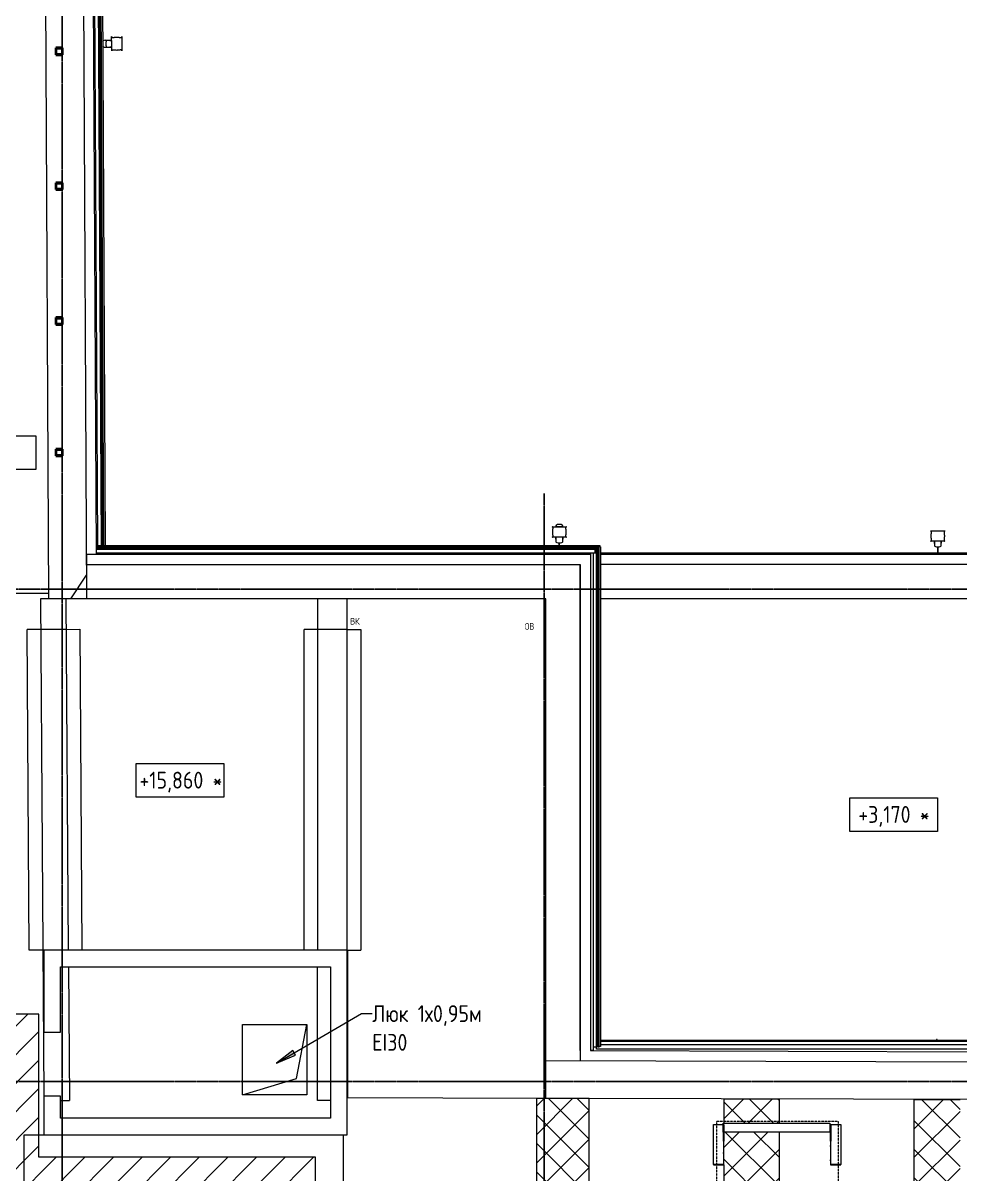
# Model space of a CAD drawing. Header units: millimetres. Extents: x -33838 to 476301, y -41806 to 120107.
# Drawn here: x 420334 to 434233, y 84212 to 101278 of the extents above; entities that cross this region are included whole.
import ezdxf

# ---------------------------------------------------------------- set-up
doc = ezdxf.new("R2010")
doc.units = ezdxf.units.MM
doc.linetypes.add('ADSK_Линия сетки', pattern=[25, 20, -2.5, 0, -2.5])
doc.linetypes.add('ADSK_Штриховая_ш3 п1_5', pattern=[4.5, 3, -1.5])
for name, color, linetype, lineweight in [('0_АР', 8, 'Continuous', 20), ('Аннотация', 7, 'Continuous', 9), ('Несущие колонны', 7, 'Continuous', 18), ('Ограждение', 251, 'Continuous', 18)]:
    doc.layers.add(name, color=color, linetype=linetype, lineweight=lineweight)
doc.layers.add('Обобщенные модели', color=5, linetype='Continuous', lineweight=18, true_color=0x0000ff)
doc.styles.add('GOST Common_1', font='GOST Common_0.ttf', dxfattribs={"width": 0.9, "height": 200})
doc.styles.add('GOST Common_2', font='GOST Common_0.ttf', dxfattribs={"width": 0.9, "height": 250})
doc.styles.add('GOST Common_3', font='GOST Common_0.ttf', dxfattribs={"width": 0.9, "height": 100})
pattern_1 = [(45, (0, 0), (-106.066, 106.066), [])]

# ---------------------------------------------------------------- blocks, each defined once
blk = doc.blocks.new('Водосток - Тип 1 _карниз больше 490мм_-5143036-План чердака копия 2')
at = {"layer": 'Обобщенные модели'}
for p, q in [((19, 405), (125, 405)), ((125, 405), (231, 405)), ((125, 255), (19, 255)), ((75, 255), (75, 184)), ((75, 226), (75, 184)), ((231, 255), (125, 255)), ((175, 184), (175, 255)), ((175, 184), (175, 226)), ((120, 10), (120, -10)), ((130, -10), (130, 10))]:
    blk.add_line(p, q, dxfattribs=at)
at = {"layer": 'Обобщенные модели', "flags": 128}
for points in [[(75, 255), (75, 252), (75, 247), (75, 242), (75, 236), (75, 231), (75, 226), (75, 221), (75, 216), (75, 212), (75, 207), (75, 203), (75, 199), (75, 195), (75, 191), (75, 188), (75, 184), (75, 181), (75, 178), (75, 175), (75, 173), (75, 171), (75, 168), (75, 167), (75, 165), (75, 164), (75, 162), (75, 161), (75, 161), (75, 160), (75, 160), (75, 160)], [(75, 226), (75, 232), (75, 238), (75, 243), (75, 248), (75, 254), (75, 255)], [(75, 173), (75, 174), (75, 177), (75, 180), (75, 183)], [(175, 160), (175, 160), (175, 160), (175, 161), (175, 162), (175, 163), (175, 164), (175, 166), (175, 168), (175, 170), (175, 172), (175, 174), (175, 177), (175, 180), (175, 183), (175, 186), (175, 190), (175, 193), (175, 197), (175, 201), (175, 205), (175, 210), (175, 214), (175, 219), (175, 224), (175, 229), (175, 234), (175, 239), (175, 245), (175, 250), (175, 255)], [(175, 255), (175, 251), (175, 245), (175, 240), (175, 234), (175, 229), (175, 226)], [(175, 177), (175, 175), (175, 173)]]:
    blk.add_lwpolyline(points, dxfattribs=at)
at = {"layer": 'Обобщенные модели'}
for start, end in [(164.8376, 232.0404), (307.9596, 14.9145)]:
    blk.add_arc((125, 160), 52, start, end, dxfattribs=at)
for start_param, end_param in [(0, 1.570796), (0, 1.570796), (1.570796, 3.141593), (1.570796, 3.141593)]:
    blk.add_ellipse((125, 184), major_axis=(-50, 0), ratio=0.309017, start_param=start_param, end_param=end_param, dxfattribs=at)
for points in [[(19, 255), (21, 255), (25, 256), (29, 259), (31, 262), (32, 265), (32, 267), (32, 269), (32, 272), (32, 274), (32, 276), (32, 279), (32, 281), (31, 284), (31, 287), (31, 290), (30, 293), (30, 296), (29, 299), (29, 302), (29, 306), (28, 310), (28, 316), (27, 325), (27, 335), (28, 344), (28, 350), (29, 354), (29, 358), (29, 361), (30, 364), (30, 367), (31, 370), (31, 373), (31, 376), (32, 379), (32, 381), (32, 384), (32, 386), (32, 388), (32, 391), (32, 393), (32, 395), (31, 398), (29, 401), (25, 404), (21, 405), (19, 405)], [(231, 405), (229, 405), (225, 404), (221, 401), (219, 398), (218, 395), (218, 393), (218, 391), (218, 388), (218, 386), (218, 384), (218, 381), (218, 379), (219, 376), (219, 373), (219, 370), (220, 367), (220, 364), (221, 361), (221, 358), (221, 354), (222, 350), (222, 344), (223, 335), (223, 325), (222, 316), (222, 310), (221, 306), (221, 302), (221, 299), (220, 296), (220, 293), (219, 290), (219, 287), (219, 284), (218, 281), (218, 279), (218, 276), (218, 274), (218, 272), (218, 269), (218, 267), (218, 265), (219, 262), (221, 259), (225, 256), (229, 255), (231, 255)]]:
    blk.add_open_spline(points, degree=3, knots=[-1, -1, -1, -1, -0.941176, -0.882353, -0.852941, -0.823529, -0.808824, -0.794118, -0.779412, -0.764706, -0.75, -0.735294, -0.720588, -0.705882, -0.691176, -0.676471, -0.661765, -0.647059, -0.632353, -0.617647, -0.602941, -0.588235, -0.558824, -0.529412, -0.470588, -0.441176, -0.411765, -0.397059, -0.382353, -0.367647, -0.352941, -0.338235, -0.323529, -0.308824, -0.294118, -0.279412, -0.264706, -0.25, -0.235294, -0.220588, -0.205882, -0.191176, -0.176471, -0.147059, -0.117647, -0.058824, 0, 0, 0, 0], dxfattribs=at)
blk = doc.blocks.new('Водосток - Тип 1 _карниз больше 490мм_-5185615-План чердака копия 2')
at = {"layer": 'Обобщенные модели'}
for p, q in [((120, 19), (120, 10)), ((130, 19), (120, 19)), ((130, 10), (130, 19))]:
    blk.add_line(p, q, dxfattribs=at)
blk = doc.blocks.new('Водосток - Тип 1 _карниз больше 490мм_-5137789-План чердака копия 2')
at = {"layer": 'Обобщенные модели'}
for p, q in [((19, 285), (125, 285)), ((75, 306), (75, 285)), ((75, 306), (75, 285)), ((125, 285), (231, 285)), ((175, 285), (175, 306)), ((175, 285), (175, 306)), ((125, 135), (19, 135)), ((75, 135), (75, 64)), ((75, 106), (75, 64)), ((120, 49), (120, 10)), ((231, 135), (125, 135)), ((130, 10), (130, 49)), ((175, 64), (175, 135)), ((175, 64), (175, 106))]:
    blk.add_line(p, q, dxfattribs=at)
at = {"layer": 'Обобщенные модели', "flags": 128}
for points in [[(75, 106), (75, 112), (75, 118), (75, 123), (75, 128), (75, 134), (75, 135)], [(175, 135), (175, 131), (175, 125), (175, 120), (175, 114), (175, 109), (175, 106)]]:
    blk.add_lwpolyline(points, dxfattribs=at)
at = {"layer": 'Обобщенные модели'}
for centre, start_param, end_param in [((125, 306), 4.712389, 7.853982), ((125, 306), 4.712389, 7.853982), ((125, 306), 1.570796, 4.712389), ((125, 306), 1.570796, 4.712389), ((125, 64), 0, 1.570796), ((125, 64), 0, 1.570796), ((125, 64), 1.570796, 3.141593), ((125, 64), 1.570796, 3.141593)]:
    blk.add_ellipse(centre, major_axis=(-50, 0), ratio=0.309017, start_param=start_param, end_param=end_param, dxfattribs=at)
for points in [[(19, 135), (21, 135), (25, 136), (29, 139), (31, 142), (32, 145), (32, 147), (32, 149), (32, 152), (32, 154), (32, 156), (32, 159), (32, 161), (31, 164), (31, 167), (31, 170), (30, 173), (30, 176), (29, 179), (29, 182), (29, 186), (28, 190), (28, 196), (27, 205), (27, 215), (28, 224), (28, 230), (29, 234), (29, 238), (29, 241), (30, 244), (30, 247), (31, 250), (31, 253), (31, 256), (32, 259), (32, 261), (32, 264), (32, 266), (32, 268), (32, 271), (32, 273), (32, 275), (31, 278), (29, 281), (25, 284), (21, 285), (19, 285)], [(231, 285), (229, 285), (225, 284), (221, 281), (219, 278), (218, 275), (218, 273), (218, 271), (218, 268), (218, 266), (218, 264), (218, 261), (218, 259), (219, 256), (219, 253), (219, 250), (220, 247), (220, 244), (221, 241), (221, 238), (221, 234), (222, 230), (222, 224), (223, 215), (223, 205), (222, 196), (222, 190), (221, 186), (221, 182), (221, 179), (220, 176), (220, 173), (219, 170), (219, 167), (219, 164), (218, 161), (218, 159), (218, 156), (218, 154), (218, 152), (218, 149), (218, 147), (218, 145), (219, 142), (221, 139), (225, 136), (229, 135), (231, 135)]]:
    blk.add_open_spline(points, degree=3, knots=[-1, -1, -1, -1, -0.941176, -0.882353, -0.852941, -0.823529, -0.808824, -0.794118, -0.779412, -0.764706, -0.75, -0.735294, -0.720588, -0.705882, -0.691176, -0.676471, -0.661765, -0.647059, -0.632353, -0.617647, -0.602941, -0.588235, -0.558824, -0.529412, -0.470588, -0.441176, -0.411765, -0.397059, -0.382353, -0.367647, -0.352941, -0.338235, -0.323529, -0.308824, -0.294118, -0.279412, -0.264706, -0.25, -0.235294, -0.220588, -0.205882, -0.191176, -0.176471, -0.147059, -0.117647, -0.058824, 0, 0, 0, 0], dxfattribs=at)
blk = doc.blocks.new('Водосток - Тип 1 _карниз больше 490мм_-5195895-План чердака копия 2')
at = {"layer": 'Обобщенные модели'}
for p, q in [((19, 335), (125, 335)), ((125, 185), (19, 185)), ((75, 185), (75, 114)), ((125, 335), (231, 335)), ((231, 185), (125, 185)), ((175, 114), (175, 185)), ((75, 156), (75, 114)), ((120, 99), (120, 10)), ((130, 10), (130, 99)), ((175, 114), (175, 156))]:
    blk.add_line(p, q, dxfattribs=at)
at = {"layer": 'Обобщенные модели', "flags": 128}
for points in [[(75, 185), (75, 184), (75, 181), (75, 178), (75, 175), (75, 173), (75, 171), (75, 168), (75, 167), (75, 165), (75, 164), (75, 162), (75, 161), (75, 161), (75, 160), (75, 160)], [(75, 156), (75, 162), (75, 168), (75, 173), (75, 178), (75, 184), (75, 185)], [(175, 160), (175, 160), (175, 161), (175, 162), (175, 163), (175, 164), (175, 166), (175, 168), (175, 170), (175, 172), (175, 174), (175, 177), (175, 180), (175, 183), (175, 185)], [(175, 185), (175, 181), (175, 175), (175, 170), (175, 164), (175, 159), (175, 156)]]:
    blk.add_lwpolyline(points, dxfattribs=at)
at = {"layer": 'Обобщенные модели'}
for start, end in [(165.3598, 194.6402), (345.3598, 14.6402)]:
    blk.add_arc((125, 160), 52, start, end, dxfattribs=at)
for start_param, end_param in [(0, 1.570796), (0, 1.570796), (1.570796, 3.141593), (1.570796, 3.141593)]:
    blk.add_ellipse((125, 114), major_axis=(-50, 0), ratio=0.309017, start_param=start_param, end_param=end_param, dxfattribs=at)
for points in [[(19, 185), (21, 185), (25, 186), (29, 189), (31, 192), (32, 195), (32, 197), (32, 199), (32, 202), (32, 204), (32, 206), (32, 209), (32, 211), (31, 214), (31, 217), (31, 220), (30, 223), (30, 226), (29, 229), (29, 232), (29, 236), (28, 240), (28, 246), (27, 255), (27, 265), (28, 274), (28, 280), (29, 284), (29, 288), (29, 291), (30, 294), (30, 297), (31, 300), (31, 303), (31, 306), (32, 309), (32, 311), (32, 314), (32, 316), (32, 318), (32, 321), (32, 323), (32, 325), (31, 328), (29, 331), (25, 334), (21, 335), (19, 335)], [(231, 335), (229, 335), (225, 334), (221, 331), (219, 328), (218, 325), (218, 323), (218, 321), (218, 318), (218, 316), (218, 314), (218, 311), (218, 309), (219, 306), (219, 303), (219, 300), (220, 297), (220, 294), (221, 291), (221, 288), (221, 284), (222, 280), (222, 274), (223, 265), (223, 255), (222, 246), (222, 240), (221, 236), (221, 232), (221, 229), (220, 226), (220, 223), (219, 220), (219, 217), (219, 214), (218, 211), (218, 209), (218, 206), (218, 204), (218, 202), (218, 199), (218, 197), (218, 195), (219, 192), (221, 189), (225, 186), (229, 185), (231, 185)]]:
    blk.add_open_spline(points, degree=3, knots=[-1, -1, -1, -1, -0.941176, -0.882353, -0.852941, -0.823529, -0.808824, -0.794118, -0.779412, -0.764706, -0.75, -0.735294, -0.720588, -0.705882, -0.691176, -0.676471, -0.661765, -0.647059, -0.632353, -0.617647, -0.602941, -0.588235, -0.558824, -0.529412, -0.470588, -0.441176, -0.411765, -0.397059, -0.382353, -0.367647, -0.352941, -0.338235, -0.323529, -0.308824, -0.294118, -0.279412, -0.264706, -0.25, -0.235294, -0.220588, -0.205882, -0.191176, -0.176471, -0.147059, -0.117647, -0.058824, 0, 0, 0, 0], dxfattribs=at)
blk = doc.blocks.new('Ограждение - Ограждение-2975933-План чердака копия 2')
at = {"layer": 'Ограждение'}
h = blk.add_hatch(dxfattribs=at)
h.set_pattern_fill('FP_2', color=256, style=0, pattern_type=2)
h.set_pattern_definition(pattern_1)
h.paths.add_polyline_path([(14400, 11707), (14550, 11707), (14550, 11712), (14402, 11712), (14402, 12061), (14400, 12061), (14400, 11712)])
for p, q in [((14400, 12309), (14402, 12309)), ((14400, 12061), (14400, 12309)), ((14402, 12309), (14550, 12309)), ((14402, 12309), (14402, 12061)), ((14550, 12309), (14550, 11712))]:
    blk.add_line(p, q, dxfattribs=at)
at = {"layer": 'Ограждение', "lineweight": 18}
for p, q in [((14400, 12061), (14400, 11707)), ((14402, 12061), (14400, 12061)), ((14402, 11712), (14402, 12061)), ((14400, 11707), (14550, 11707)), ((14550, 11712), (14402, 11712)), ((14550, 11707), (14550, 11712))]:
    blk.add_line(p, q, dxfattribs=at)
blk = doc.blocks.new('Ограждение - Ограждение-2976120-План чердака копия 2')
at = {"layer": 'Ограждение'}
h = blk.add_hatch(dxfattribs=at)
h.set_pattern_fill('FP_2', color=256, style=0, pattern_type=2)
h.set_pattern_definition(pattern_1)
h.paths.add_polyline_path([(12812, 11707), (12814, 11707), (12814, 12061), (12812, 12061), (12812, 11712), (12664, 11712), (12664, 11707)])
for p, q in [((12664, 12309), (12807, 12309)), ((12664, 11712), (12664, 12309)), ((12812, 12309), (12814, 12309)), ((12812, 12061), (12812, 12309)), ((12814, 12309), (12814, 12061))]:
    blk.add_line(p, q, dxfattribs=at)
at = {"layer": 'Ограждение', "lineweight": 18}
for p, q in [((12814, 12061), (12812, 12061)), ((12812, 12061), (12812, 11712)), ((12814, 11707), (12814, 12061)), ((12812, 11712), (12664, 11712)), ((12664, 11712), (12664, 11707)), ((12664, 11707), (12814, 11707))]:
    blk.add_line(p, q, dxfattribs=at)
blk = doc.blocks.new('Ограждение - Ограждение-2976172-План чердака копия 2')
at = {"layer": 'Ограждение'}
for p, q in [((12807, 12197), (12807, 12326)), ((12807, 12326), (14387, 12326)), ((14387, 12326), (14387, 12197)), ((12807, 12195), (12807, 12197)), ((12807, 12197), (12812, 12197)), ((12812, 12195), (12807, 12195)), ((12814, 12197), (14387, 12197)), ((14387, 12195), (12814, 12195)), ((14387, 12197), (14387, 12195))]:
    blk.add_line(p, q, dxfattribs=at)
blk = doc.blocks.new('Ограждение - Ограждение-4663227-План чердака копия 2')
at = {"layer": 'Ограждение', "true_color": 0x373f43}
h = blk.add_hatch(color=149, dxfattribs=at)
h.paths.add_polyline_path([(10900, 20808), (10925, 20833), (10900, 20833)])
h.paths.add_polyline_path([(10935, 20843), (10945, 20853), (10935, 20853)])
h.paths.add_polyline_path([(10955, 20863), (10965, 20873), (10955, 20873)])
h = blk.add_hatch(color=149, dxfattribs=at)
h.paths.add_polyline_path([(10925, 20783), (10925, 20833), (10900, 20808), (10900, 20783)])
h.paths.add_polyline_path([(10945, 20833), (10945, 20853), (10935, 20843), (10935, 20833)])
h.paths.add_polyline_path([(10965, 20853), (10965, 20873), (10955, 20863), (10955, 20853)])
at = {"layer": 'Ограждение'}
for p, q in [((10900, 20808), (10925, 20833)), ((10935, 20843), (10945, 20853)), ((10955, 20863), (10965, 20873))]:
    blk.add_line(p, q, dxfattribs=at)
blk = doc.blocks.new('СПНК-Разрез пустотелой несущей конструкции-Колонна - HSS101_6X101_6X6_4-5947607-План чердака копия 2')
at = {"layer": 'Несущие колонны', "lineweight": 40}
for p, q in [((51, 51), (-51, 51)), ((-51, 51), (-51, -51)), ((-45.08, -45.08), (-45.08, 45.08)), ((-45.08, 45.08), (45.08, 45.08)), ((45.08, 45.08), (45.08, -45.08)), ((51, -51), (51, 51)), ((-51, -51), (51, -51)), ((45.08, -45.08), (-45.08, -45.08))]:
    blk.add_line(p, q, dxfattribs=at)
blk = doc.blocks.new('Высотные отметки - Рамка-12095-План чердака копия 2')
at = {"layer": 'Аннотация'}
for p, q in [((-6.5, 0), (-6.5, 5)), ((-6.5, 5), (6.5, 5)), ((6.5, 5), (6.5, 0)), ((6.5, 0), (-6.5, 0))]:
    blk.add_line(p, q, dxfattribs=at)

msp = doc.modelspace()

# ---------------------------------------------------------------- hatches: boundary and pattern name
at = {"layer": '0_АР', "lineweight": 9}
h = msp.add_hatch(dxfattribs=at)
h.set_pattern_fill('FP_3', color=256, style=0, pattern_type=2)
h.set_pattern_definition([(45, (417914.95, 72638.46), (-212.132, 212.132), [])])
h.paths.add_polyline_path([(453334.00515, 79120.97844), (458288.31409, 79120.97844), (458288.31409, 81607.88416), (465046.71156, 81607.88416), (465046.71156, 82530.71632), (457288.31409, 82530.71632), (457288.31409, 80328.76532), (452832.53412, 80328.76532), (452832.53412, 84028.76532), (451832.53412, 84028.76532), (451832.53412, 80120.97844), (424674.04079, 80120.97844), (424674.04079, 84460.27382), (420571.25912, 84460.27382), (420571.25912, 86583.45535), (416772.86429, 86583.45535), (416772.86429, 109113.45535), (415772.86429, 109113.45535), (415772.86429, 98481.38768), (412897.22172, 98481.38768), (412897.22172, 97481.38768), (415772.86429, 97481.38768), (415772.86429, 85583.45535), (419571.25912, 85583.45535), (419571.25912, 83357.20519), (423674.04079, 83357.20519), (423674.04079, 79120.97844), (453170.45849, 79120.97844)])
msp.add_hatch(color=256, dxfattribs=at).paths.add_polyline_path([(424095.80363, 85856.53572), (424374.91846, 85973.38961), (424335.16384, 86041.64814)])
h = msp.add_hatch(dxfattribs=at)
h.set_pattern_fill('FP_1', color=256, style=0, pattern_type=2)
h.set_pattern_definition([(45, (417914.95, 72638.46), (-212.132, 212.132), []), (135, (417914.95, 72638.46), (-212.132, -212.132), [])])
h.paths.add_polyline_path([(463838.23459, 74397.42976), (466701.29051, 74397.42976), (466701.29051, 75112.42976), (459988.0144, 75112.42976), (459988.0144, 76237.42976), (466678.66122, 76237.42976), (466678.66122, 77192.42976), (462038.95368, 77192.42976), (462038.95368, 77053.45535), (459888.13661, 77053.45535), (459888.13661, 78097.42976), (466662.72305, 78097.42976), (466662.72305, 78852.42976), (459771.73655, 78852.42976), (459771.73655, 78607.88416), (459391.73655, 78607.88416), (459391.73655, 80271.89218), (458793.0144, 80271.89218), (458793.0144, 75036.68695), (459904.55128, 75036.68695), (459908.40863, 74526.68695), (459904.55128, 74526.68695), (459904.55128, 74397.42976), (459908.40863, 74397.42976)])
h.paths.add_polyline_path([(456646.26432, 75036.68695), (456649.0044, 75036.68695), (456649.0044, 80745.97805), (457785.03812, 80745.97805), (457785.03812, 80971.39218), (459391.73655, 80971.39218), (459392.34262, 81607.88416), (459454.00365, 81607.88416), (459454.00365, 85362.88416), (458789.00365, 85362.88416), (458789.00365, 81345.97805), (456649.0044, 81345.97805), (456649.0044, 84757.11409), (455984.0044, 84757.11409), (455984.0044, 81345.97805), (455598.00432, 81345.97805), (455598.00432, 80971.48281), (455208.00432, 80971.62959), (455208.00432, 81345.97805), (454124.00515, 81345.97805), (454124.00515, 85269.21097), (453334.00515, 85269.21097), (453334.00515, 81345.97805), (451189.00515, 81345.97805), (451189.00515, 85269.21097), (450554.00515, 85269.21097), (450554.00515, 81345.97805), (448344.00368, 81345.97805), (448344.00368, 85269.21097), (447644.00368, 85269.21097), (447644.00368, 81345.97805), (445584.00357, 81345.97805), (445584.00357, 85277.96695), (444899.00357, 85279.77029), (444899.00357, 81345.97805), (442794.00357, 81345.97805), (442794.00357, 85288.72119), (442084.00357, 85288.72119), (442084.00357, 81345.97805), (439959.00357, 81345.97805), (439959.00357, 85296.35578), (439284.00357, 85296.35578), (439284.00357, 81345.97805), (437214.00357, 81345.97805), (437214.00357, 85303.46384), (436519.00357, 85303.46384), (436519.00357, 81345.97805), (434233.99904, 81345.97805), (434233.99904, 85313.38742), (433548.99904, 85313.38742), (433548.99904, 81345.97805), (431553.99672, 81345.97805), (431553.99672, 84833.40668), (430728.99672, 84833.40668), (430728.99672, 81345.97805), (429447.01291, 81345.97805), (429447.01291, 80995.41615), (428927.01291, 80995.41615), (428927.01291, 81345.97805), (428733.99357, 81345.97805), (428733.99357, 85332.30298), (427948.99357, 85332.30298), (427948.99357, 75036.68695), (428771.74032, 75036.68695), (428771.74032, 80745.97805), (430728.99672, 80745.97805), (430728.99672, 75705.21664), (431553.99672, 75705.21664), (431553.99672, 80745.97805), (432360.81176, 80745.97805), (432360.81176, 80971.39218), (433750.81176, 80971.39218), (433750.81176, 79860.79637), (433548.99904, 79860.79637), (433548.99904, 75036.68695), (434233.99904, 75036.68695), (434233.99904, 80745.97805), (436519.00357, 80745.97805), (436519.00357, 75036.68695), (437214.00357, 75036.68695), (437214.00357, 80745.97805), (439284.00357, 80745.97805), (439284.00357, 75036.68695), (439959.00357, 75036.68695), (439959.00357, 80745.97805), (442084.00357, 80745.97805), (442084.00357, 75036.68695), (442794.00357, 75036.68695), (442794.00357, 80745.97805), (444899.00357, 80745.97805), (444899.00357, 75036.68695), (445584.00357, 75036.68695), (445584.00357, 80745.97805), (447575.87447, 80745.97805), (447575.87447, 80971.39218), (449155.46999, 80971.39218), (449155.46999, 80745.97805), (450554.00515, 80745.97805), (450554.00515, 75036.68695), (451189.00515, 75036.68695), (451189.00515, 80745.97805), (453334.00515, 80745.97805), (453334.00515, 75705.21664), (453489.45819, 75705.21664), (453489.45819, 76097.5759), (453639.45819, 76097.5759), (453639.45819, 75612.18376), (453489.45819, 75612.18376), (453489.45819, 75573.87242), (453334.00515, 75573.87242), (453334.00515, 75036.68695), (454124.00515, 75036.68695), (454124.00515, 80745.97805), (455988.01515, 80745.97805), (455988.01515, 75036.68695)])
h.paths.add_polyline_path([(448344.00368, 75036.68695), (448344.00368, 80279.6341), (447644.00368, 80279.6341), (447644.00368, 75036.68695)])
h.paths.add_polyline_path([(431553.99672, 75036.68695), (431553.99672, 75573.87242), (430728.99672, 75573.87242), (430728.99672, 75036.68695)])
h.paths.add_polyline_path([(459888.13661, 79622.42842), (466652.09761, 79622.42842), (466652.09761, 80227.42842), (459771.73655, 80227.42842), (459771.73655, 79622.42842)])
h.paths.add_polyline_path([(433548.99904, 79980.79637), (433630.81176, 79980.79637), (433630.81176, 80851.39218), (432480.81176, 80851.39218), (432480.81176, 80745.97805), (433548.99904, 80745.97805), (433548.99904, 80120.97844)])
h.paths.add_polyline_path([(459331.73655, 80391.89218), (459331.73655, 80851.39218), (457905.03812, 80851.39218), (457905.03812, 80745.97805), (458793.0144, 80745.97805), (458793.0144, 80391.89218), (458892.1677, 80391.89218)])
h.paths.add_polyline_path([(447695.87447, 80399.6341), (448344.00368, 80399.6341), (448344.00368, 80745.97805), (449035.46999, 80745.97805), (449035.46999, 80851.39218), (447695.87447, 80851.39218), (447695.87447, 80745.97805)])
h.paths.add_polyline_path([(434232.75286, 80821.56411), (433751.31176, 80821.56411), (433751.31176, 81201.56411), (434232.75286, 81201.56411), (434232.75286, 80823.61734)])
h.paths.add_polyline_path([(451653.00432, 80962.79334), (451148.00432, 80962.79334), (451148.00432, 81342.79334), (451653.00432, 81342.79334), (451653.00432, 80962.91581)])
h.paths.add_polyline_path([(445048.71852, 80979.02654), (445048.71852, 81359.02654), (445524.23883, 81358.63924), (445524.23883, 80979.02654), (445165.06726, 80979.02654)])
h.paths.add_polyline_path([(439417.97312, 80985.56851), (439417.97312, 81365.56851), (439807.97312, 81365.48145), (439807.97312, 80985.56851), (439553.54283, 80985.56851)])
h.paths.add_polyline_path([(467325.31156, 81407.88416), (467325.31156, 83602.88416), (472984.7012, 83602.88416), (472984.7012, 84312.88416), (467325.31156, 84312.88416), (467325.31156, 84977.88416), (467200.7505, 84977.88416), (467198.56628, 84773.17658), (466574.51904, 84779.83516), (466574.51904, 81407.88416), (467219.33682, 81407.88416)])
h.paths.add_polyline_path([(431479.84025, 84964.75091), (431553.99672, 84964.75091), (431553.99672, 85322.15612), (430728.99672, 85322.15612), (430728.99672, 84964.75091)])

# ---------------------------------------------------------------- linework, layer by layer
at = {"linetype": 'ADSK_Линия сетки'}
for p, q in [((420914.51904, 67728.80458), (420914.51904, 116861.45381)), ((428064.51904, 67615.87031), (428064.51904, 94302.34824)), ((407800.22514, 92883.45535), (473919.80656, 92883.45535)), ((407800.22514, 85583.45535), (473919.80656, 85583.45535))]:
    msp.add_line(p, q, dxfattribs=at)
at = {"layer": '0_АР'}
for p, q in [((421442.79864, 93530.9803), (421328.16551, 116083.73304)), ((421378.16787, 116083.39722), (421492.79928, 93530.9803)), ((421512.82054, 93530.9803), (421397.98648, 116123.26412)), ((421532.82054, 93530.9803), (421417.8855, 116143.13048)), ((421437.88644, 116142.99615), (421552.8208, 93530.9803)), ((421423.45916, 93400.9803), (421309.02871, 115913.85772)), ((420716.80469, 92740.9803), (420601.84188, 115358.59456)), ((421161.86823, 115354.83342), (421276.81192, 92740.9803)), ((421422.79838, 93530.9803), (428889.95368, 93530.9803)), ((428889.95368, 93530.9803), (428889.95368, 93510.9803)), ((421273.45722, 93400.9803), (428749.95368, 93400.9803)), ((421278.56399, 93400.9803), (421278.56399, 93250.9803)), ((428899.95368, 93510.9803), (421422.90004, 93510.9803)), ((428879.95368, 93490.9803), (421423.0017, 93490.9803)), ((428859.95368, 93470.9803), (421423.10335, 93470.9803)), ((421423.45916, 93420.9803), (428839.95368, 93420.9803)), ((421423.45916, 93420.9803), (421423.45916, 93400.9803)), ((428749.95368, 93420.9803), (428749.95368, 86040.27698)), ((428789.95368, 93420.9803), (428789.95368, 86040.27698)), ((428814.95368, 93470.9803), (428814.95368, 93420.9803)), ((428839.95368, 86063.64699), (428839.95368, 93470.9803)), ((428849.95368, 93490.9803), (428849.95368, 93470.9803)), ((428859.95368, 86093.64699), (428859.95368, 93490.9803)), ((428869.95368, 93510.9803), (428869.95368, 93490.9803)), ((428879.95368, 86093.64699), (428879.95368, 93510.9803)), ((428899.95368, 93510.9803), (428899.95368, 86103.64699)), ((428899.95368, 93420.9803), (435617.35054, 93420.9803)), ((428899.95368, 93400.9803), (435637.35054, 93400.9803)), ((421274.21965, 93250.9803), (428599.95368, 93250.9803)), ((428599.95368, 93250.9803), (428599.95368, 93250.9803)), ((428599.95368, 86040.67187), (428599.95368, 93250.9803)), ((428599.95368, 93250.9803), (428599.95368, 85890.67135)), ((435324.95368, 93250.9803), (428899.95368, 93250.9803)), ((421045.82719, 92740.9803), (421275.03497, 93090.57581)), ((420716.41089, 92818.45535), (418234.95368, 92818.45535)), ((428089.95368, 92740.9803), (420594.21236, 92740.9803)), ((420594.21236, 92740.9803), (420641.8274, 85365.97535)), ((421007.85749, 87530.97535), (420974.22028, 92740.9803)), ((424704.95368, 92740.9803), (424704.95368, 87530.97535)), ((425144.95368, 85302.23816), (425144.95368, 92740.9803)), ((428089.95368, 85332.30298), (428089.95368, 92740.9803)), ((436297.35054, 92740.9803), (428899.95368, 92740.9803)), ((420597.14638, 92286.53531), (420397.15055, 92285.24408)), ((420427.85374, 87529.68413), (420397.15055, 92285.24408)), ((420977.1543, 92286.53531), (420597.14638, 92286.53531)), ((420977.1543, 92286.53531), (421177.15014, 92287.82654)), ((421177.15014, 92287.82654), (421207.86166, 87530.97535)), ((424504.95368, 87530.97535), (424504.95368, 92286.53531)), ((424704.95368, 92286.53531), (424504.95368, 92286.53531)), ((425144.95368, 92286.53531), (424704.95368, 92286.53531)), ((425144.95368, 92286.53531), (425344.95368, 92286.53531)), ((425344.95368, 92286.53531), (425344.95368, 87530.97535)), ((420627.84957, 87530.97535), (420427.85374, 87529.68413)), ((420627.84957, 87530.97535), (420641.82839, 87530.97535)), ((425144.51904, 87530.97535), (420641.82839, 87530.97535)), ((420641.82839, 87530.97535), (420641.82839, 86315.97535)), ((425144.51904, 87280.97535), (425144.51904, 87530.97535)), ((425144.95368, 87530.97535), (425344.95368, 87530.97535)), ((425147.95903, 87530.97535), (425147.95903, 85339.75719)), ((420891.82839, 87280.97535), (424894.51904, 87280.97535)), ((420891.82839, 86315.97535), (420891.82839, 87280.97535)), ((421009.47156, 87280.97535), (421022.24682, 85302.23816)), ((424704.95368, 85302.23816), (424704.95368, 87280.97535)), ((424894.51904, 87280.97535), (424894.51904, 85040.97535)), ((425144.51904, 85040.97535), (425144.51904, 87280.97535)), ((420571.25912, 86583.45535), (416772.86429, 86583.45535)), ((420571.25912, 84460.27382), (420571.25912, 86583.45535)), ((423589.51904, 85383.47535), (423589.51904, 86428.47535)), ((423589.51904, 86428.47535), (424544.51904, 86428.47535)), ((424392.81503, 85629.06758), (424544.51904, 86428.47535)), ((424544.51904, 86428.47535), (424544.51904, 85383.47535)), ((420641.82839, 86315.97535), (420891.82839, 86315.97535)), ((428899.95368, 86196.58634), (455744.73583, 86196.58634)), ((428599.95368, 86040.67187), (428600.34857, 86040.67083)), ((428600.34857, 86040.67083), (428599.95368, 85890.67135)), ((428789.95368, 86040.27698), (428749.95368, 86040.27698)), ((428749.95368, 86040.27698), (455857.42844, 85968.91338)), ((428839.95368, 86093.64699), (428789.95368, 86093.64699)), ((455795.54087, 86063.64699), (428839.95368, 86063.64699)), ((428859.95368, 86133.64699), (428879.95368, 86133.64699)), ((428879.95368, 86093.64699), (428859.95368, 86093.64699)), ((428899.95368, 86103.64699), (428879.95368, 86103.64699)), ((455755.06563, 86176.58634), (428899.95368, 86176.58634)), ((428899.95368, 86133.64699), (455785.48127, 86133.64699)), ((455775.30324, 86127.46504), (428899.95368, 86127.46504)), ((428089.95368, 85892.01398), (455859.19562, 85818.90821)), ((423589.51904, 85383.47535), (424392.81503, 85629.06758)), ((420891.82839, 85365.97535), (420641.82839, 85365.97535)), ((420641.82839, 85365.97535), (420641.82839, 84790.97535)), ((420891.82839, 85040.97535), (420891.82839, 85365.97535)), ((424544.51904, 85383.47535), (423589.51904, 85383.47535)), ((427979.43959, 85332.30298), (425144.95368, 85339.7651)), ((420891.82839, 85302.23816), (421022.24682, 85302.23816)), ((424894.51904, 85302.23816), (424704.95368, 85302.23816)), ((428733.99357, 85332.30298), (427948.99357, 85332.30298)), ((427948.99357, 85332.30298), (427948.99357, 75036.68695)), ((428733.99357, 81345.97805), (428733.99357, 85332.30298)), ((453334.00515, 85265.55413), (428733.99357, 85330.31653)), ((431553.99672, 85322.15612), (430728.99672, 85322.15612)), ((430728.99672, 85322.15612), (430728.99672, 84964.75091)), ((431553.99672, 84964.75091), (431553.99672, 85322.15612)), ((434233.99904, 85313.38742), (433548.99904, 85313.38742)), ((433548.99904, 85313.38742), (433548.99904, 81345.97805)), ((424894.51904, 85040.97535), (420891.82839, 85040.97535)), ((425144.51904, 84790.97535), (425144.51904, 85040.97535)), ((431553.99672, 81345.97805), (431553.99672, 84833.40668)), ((420352.48078, 82090.97535), (420352.48078, 84790.97535)), ((420352.48078, 84790.97535), (420641.82839, 84790.97535)), ((420641.82839, 84790.97535), (425144.51904, 84790.97535)), ((425083.08807, 84790.97535), (425083.08807, 83536.68695)), ((424674.04079, 84460.27382), (420571.25912, 84460.27382)), ((424674.04079, 80120.97844), (424674.04079, 84460.27382)), ((430728.99672, 84345.69739), (430728.99672, 81345.97805))]:
    msp.add_line(p, q, dxfattribs=at)
at = {"layer": '0_АР', "lineweight": 9}
for p, q in [((424095.80363, 85856.53572), (425354.38844, 86589.55117)), ((425354.38844, 86589.55117), (425514.32065, 86589.55117)), ((424335.16384, 86041.64814), (424095.80363, 85856.53572)), ((424374.91846, 85973.38961), (424335.16384, 86041.64814)), ((424095.80363, 85856.53572), (424374.91846, 85973.38961))]:
    msp.add_line(p, q, dxfattribs=at)
at = {"layer": '0_АР', "linetype": 'ADSK_Штриховая_ш3 п1_5'}
for p, q in [((430628.68604, 84996.71971), (432428.68604, 84996.71971)), ((430628.68604, 81567.65898), (430628.68604, 84996.71971)), ((432428.68604, 84996.71971), (432428.68604, 81567.65898))]:
    msp.add_line(p, q, dxfattribs=at)

# ---------------------------------------------------------------- block references
at = {"layer": '0_АР', "rotation": 270.2912255442424}
msp.add_blockref('Водосток - Тип 1 _карниз больше 490мм_-5143036-План чердака копия 2', (421394.35485, 101094.32928), dxfattribs=at)
at = {"layer": '0_АР'}
for name, p in [('СПНК-Разрез пустотелой несущей конструкции-Колонна - HSS101_6X101_6X6_4-5947607-План чердака копия 2', (420870.51904, 100858.45535)), ('СПНК-Разрез пустотелой несущей конструкции-Колонна - HSS101_6X101_6X6_4-5947607-План чердака копия 2', (420870.51904, 98858.45535)), ('СПНК-Разрез пустотелой несущей конструкции-Колонна - HSS101_6X101_6X6_4-5947607-План чердака копия 2', (420870.51904, 96858.45535)), ('СПНК-Разрез пустотелой несущей конструкции-Колонна - HSS101_6X101_6X6_4-5947607-План чердака копия 2', (420870.51904, 94909.45535)), ('Водосток - Тип 1 _карниз больше 490мм_-5137789-План чердака копия 2', (428164.95368, 93520.9803)), ('Водосток - Тип 1 _карниз больше 490мм_-5195895-План чердака копия 2', (433778.85461, 93410.9803)), ('Ограждение - Ограждение-4663227-План чердака копия 2', (417914.95368, 72638.45535)), ('Водосток - Тип 1 _карниз больше 490мм_-5185615-План чердака копия 2', (433764.95368, 86186.58634)), ('Ограждение - Ограждение-2976120-План чердака копия 2', (417914.95368, 72638.45535)), ('Ограждение - Ограждение-2976172-План чердака копия 2', (417914.95368, 72638.45535)), ('Ограждение - Ограждение-2975933-План чердака копия 2', (417914.95368, 72638.45535))]:
    msp.add_blockref(name, p, dxfattribs=at)
at = {"layer": '0_АР', "lineweight": 20, "xscale": 99.99999999999993, "yscale": 99.99999999999993, "zscale": 99.99999999999993}
for p in [(419874.70126, 94658.15791), (422662.29522, 89799.3699), (433247.90753, 89290.93031)]:
    msp.add_blockref('Высотные отметки - Рамка-12095-План чердака копия 2', p, dxfattribs=at)

# ---------------------------------------------------------------- texts
at = {"layer": '0_АР', "lineweight": 9, "line_spacing_factor": 1.022766}
for s, insert, char_height, width, attachment_point, style in [('\\pt360,720,1080,1440,1800,2160,2520,2880,3240,3600,3960,4320,4680,5040,5400,5760,6120,6480,6840,7200,7560,7920,8280,8640,9000,9360,9720,10080,10440,10800,11160,11520;ВК', (425187.57662, 92457.8118), 100, 156.348, 1, 'GOST Common_3'), ('\\pt360,720,1080,1440,1800,2160,2520,2880,3240,3600,3960,4320,4680,5040,5400,5760,6120,6480,6840,7200,7560,7920,8280,8640,9000,9360,9720,10080,10440,10800,11160,11520;ОВ', (427919.15061, 92381.25299), 100, 149.985, 3, 'GOST Common_3'), ('\\pt360,720,1080,1440,1800,2160,2520,2880,3240,3600,3960,4320,4680,5040,5400,5760,6120,6480,6840,7200,7560,7920,8280,8640,9000,9360,9720,10080,10440,10800,11160,11520;Люк 1х0,95м\\PEI30 ', (425514.32065, 86714.74431), 250, 1653.471, 1, 'GOST Common_2')]:
    msp.add_mtext(s, dxfattribs=dict(at, insert=insert, char_height=char_height, width=width, attachment_point=attachment_point, style=style))
at = {"layer": '0_АР', "lineweight": 20, "char_height": 250, "attachment_point": 1, "line_spacing_factor": 1.022761, "style": 'GOST Common_1'}
for s, insert, width in [('+15,860 *', (422061.39445, 90176.07697), 1442.1618411), ('+3,170 *', (432724.94787, 89667.63738), 1255.1031923)]:
    msp.add_mtext(s, dxfattribs=dict(at, insert=insert, width=width))

doc.saveas('drawing.dxf')
